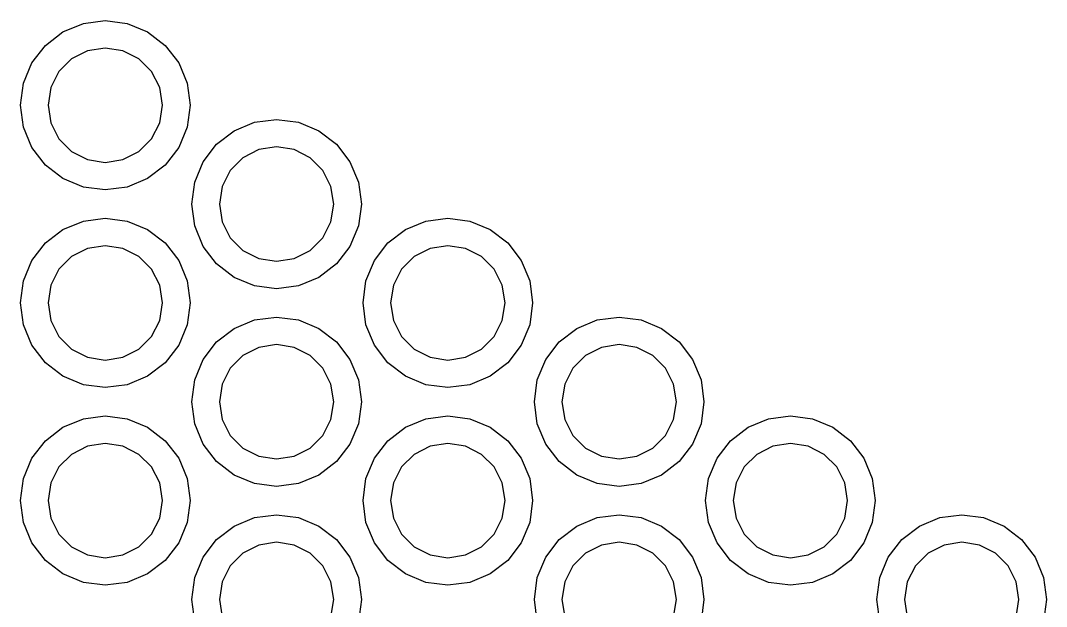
# Model space of a CAD drawing. Extents: x 0 to 6.5, y -7.51 to 0.
# Drawn here: x 3.6082 to 3.8942, y -1.4673 to -1.304 of the extents above; entities that cross this region are included whole.
import ezdxf

# ---------------------------------------------------------------- set-up
doc = ezdxf.new("R2010")
doc.units = 0
doc.header["$MEASUREMENT"] = 0
doc.layers.add('BLACK', color=7, linetype='CONTINUOUS')

msp = doc.modelspace()

# ---------------------------------------------------------------- linework, layer by layer
at = {"layer": 'BLACK', "linetype": 'CONTINUOUS'}
for p, q in [((3.62006, -1.30712), (3.62576, -1.30476)), ((3.62576, -1.30476), (3.63187, -1.30396)), ((3.63187, -1.30396), (3.63798, -1.30476)), ((3.63798, -1.30476), (3.64368, -1.30712)), ((3.61517, -1.31088), (3.62006, -1.30712)), ((3.64368, -1.30712), (3.64857, -1.31088)), ((3.61141, -1.31577), (3.61517, -1.31088)), ((3.63187, -1.31164), (3.62694, -1.31242)), ((3.6368, -1.31242), (3.63187, -1.31164)), ((3.64857, -1.31088), (3.65233, -1.31577)), ((3.6225, -1.31468), (3.61897, -1.31821)), ((3.62694, -1.31242), (3.6225, -1.31468)), ((3.64124, -1.31468), (3.6368, -1.31242)), ((3.64477, -1.31821), (3.64124, -1.31468)), ((3.60905, -1.32147), (3.61141, -1.31577)), ((3.65233, -1.31577), (3.65469, -1.32147)), ((3.61897, -1.31821), (3.61671, -1.32265)), ((3.64703, -1.32265), (3.64477, -1.31821)), ((3.60825, -1.32758), (3.60905, -1.32147)), ((3.61671, -1.32265), (3.61593, -1.32758)), ((3.64781, -1.32758), (3.64703, -1.32265)), ((3.65469, -1.32147), (3.65549, -1.32758)), ((3.60905, -1.33369), (3.60825, -1.32758)), ((3.61593, -1.32758), (3.61671, -1.33251)), ((3.64703, -1.33251), (3.64781, -1.32758)), ((3.65549, -1.32758), (3.65469, -1.33369)), ((3.66779, -1.33468), (3.67349, -1.33232)), ((3.67349, -1.33232), (3.6796, -1.33152)), ((3.6796, -1.33152), (3.68572, -1.33232)), ((3.68572, -1.33232), (3.69141, -1.33468)), ((3.61141, -1.33939), (3.60905, -1.33369)), ((3.61671, -1.33251), (3.61897, -1.33695)), ((3.64477, -1.33695), (3.64703, -1.33251)), ((3.65469, -1.33369), (3.65233, -1.33939)), ((3.6629, -1.33844), (3.66779, -1.33468)), ((3.69141, -1.33468), (3.69631, -1.33844)), ((3.61897, -1.33695), (3.6225, -1.34048)), ((3.64124, -1.34048), (3.64477, -1.33695)), ((3.61517, -1.34428), (3.61141, -1.33939)), ((3.6225, -1.34048), (3.62694, -1.34274)), ((3.6368, -1.34274), (3.64124, -1.34048)), ((3.65233, -1.33939), (3.64857, -1.34428)), ((3.65915, -1.34333), (3.6629, -1.33844)), ((3.67468, -1.33997), (3.67023, -1.34224)), ((3.6796, -1.33919), (3.67468, -1.33997)), ((3.68453, -1.33997), (3.6796, -1.33919)), ((3.68898, -1.34224), (3.68453, -1.33997)), ((3.69631, -1.33844), (3.70006, -1.34333)), ((3.62694, -1.34274), (3.63187, -1.34352)), ((3.63187, -1.34352), (3.6368, -1.34274)), ((3.65679, -1.34903), (3.65915, -1.34333)), ((3.67023, -1.34224), (3.6667, -1.34577)), ((3.6925, -1.34577), (3.68898, -1.34224)), ((3.70006, -1.34333), (3.70242, -1.34903)), ((3.62006, -1.34804), (3.61517, -1.34428)), ((3.64857, -1.34428), (3.64368, -1.34804)), ((3.6667, -1.34577), (3.66444, -1.35021)), ((3.69477, -1.35021), (3.6925, -1.34577)), ((3.62576, -1.3504), (3.62006, -1.34804)), ((3.64368, -1.34804), (3.63798, -1.3504)), ((3.65598, -1.35514), (3.65679, -1.34903)), ((3.70242, -1.34903), (3.70323, -1.35514)), ((3.63187, -1.3512), (3.62576, -1.3504)), ((3.63798, -1.3504), (3.63187, -1.3512)), ((3.66444, -1.35021), (3.66366, -1.35514)), ((3.69555, -1.35514), (3.69477, -1.35021)), ((3.65679, -1.36125), (3.65598, -1.35514)), ((3.66366, -1.35514), (3.66444, -1.36007)), ((3.69477, -1.36007), (3.69555, -1.35514)), ((3.70323, -1.35514), (3.70242, -1.36125)), ((3.62006, -1.36224), (3.62576, -1.35988)), ((3.62576, -1.35988), (3.63187, -1.35908)), ((3.63187, -1.35908), (3.63798, -1.35988)), ((3.63798, -1.35988), (3.64368, -1.36224)), ((3.66444, -1.36007), (3.6667, -1.36451)), ((3.6925, -1.36451), (3.69477, -1.36007)), ((3.71553, -1.36224), (3.72122, -1.35988)), ((3.72122, -1.35988), (3.72734, -1.35908)), ((3.72734, -1.35908), (3.73345, -1.35988)), ((3.73345, -1.35988), (3.73915, -1.36224)), ((3.61517, -1.36599), (3.62006, -1.36224)), ((3.64368, -1.36224), (3.64857, -1.36599)), ((3.65915, -1.36695), (3.65679, -1.36125)), ((3.70242, -1.36125), (3.70006, -1.36695)), ((3.71063, -1.36599), (3.71553, -1.36224)), ((3.73915, -1.36224), (3.74404, -1.36599)), ((3.61141, -1.37089), (3.61517, -1.36599)), ((3.64857, -1.36599), (3.65233, -1.37089)), ((3.6667, -1.36451), (3.67023, -1.36804)), ((3.68898, -1.36804), (3.6925, -1.36451)), ((3.70688, -1.37089), (3.71063, -1.36599)), ((3.74404, -1.36599), (3.74779, -1.37089)), ((3.62694, -1.36753), (3.6225, -1.3698)), ((3.63187, -1.36675), (3.62694, -1.36753)), ((3.6368, -1.36753), (3.63187, -1.36675)), ((3.64124, -1.3698), (3.6368, -1.36753)), ((3.6629, -1.37184), (3.65915, -1.36695)), ((3.67023, -1.36804), (3.67468, -1.3703)), ((3.68453, -1.3703), (3.68898, -1.36804)), ((3.70006, -1.36695), (3.69631, -1.37184)), ((3.72241, -1.36753), (3.71796, -1.3698)), ((3.72734, -1.36675), (3.72241, -1.36753)), ((3.73226, -1.36753), (3.72734, -1.36675)), ((3.73671, -1.3698), (3.73226, -1.36753)), ((3.60905, -1.37658), (3.61141, -1.37089)), ((3.6225, -1.3698), (3.61897, -1.37333)), ((3.64477, -1.37333), (3.64124, -1.3698)), ((3.65233, -1.37089), (3.65469, -1.37658)), ((3.66779, -1.3756), (3.6629, -1.37184)), ((3.67468, -1.3703), (3.6796, -1.37108)), ((3.6796, -1.37108), (3.68453, -1.3703)), ((3.69631, -1.37184), (3.69141, -1.3756)), ((3.70452, -1.37658), (3.70688, -1.37089)), ((3.71796, -1.3698), (3.71444, -1.37333)), ((3.74024, -1.37333), (3.73671, -1.3698)), ((3.74779, -1.37089), (3.75015, -1.37658)), ((3.61897, -1.37333), (3.61671, -1.37777)), ((3.64703, -1.37777), (3.64477, -1.37333)), ((3.71444, -1.37333), (3.71217, -1.37777)), ((3.7425, -1.37777), (3.74024, -1.37333)), ((3.60825, -1.3827), (3.60905, -1.37658)), ((3.61671, -1.37777), (3.61593, -1.3827)), ((3.64781, -1.3827), (3.64703, -1.37777)), ((3.65469, -1.37658), (3.65549, -1.3827)), ((3.67349, -1.37796), (3.66779, -1.3756)), ((3.6796, -1.37876), (3.67349, -1.37796)), ((3.68572, -1.37796), (3.6796, -1.37876)), ((3.69141, -1.3756), (3.68572, -1.37796)), ((3.70371, -1.3827), (3.70452, -1.37658)), ((3.71217, -1.37777), (3.71139, -1.3827)), ((3.74328, -1.3827), (3.7425, -1.37777)), ((3.75015, -1.37658), (3.75096, -1.3827)), ((3.60905, -1.38881), (3.60825, -1.3827)), ((3.61593, -1.3827), (3.61671, -1.38763)), ((3.64703, -1.38763), (3.64781, -1.3827)), ((3.65549, -1.3827), (3.65469, -1.38881)), ((3.70452, -1.38881), (3.70371, -1.3827)), ((3.71139, -1.3827), (3.71217, -1.38763)), ((3.7425, -1.38763), (3.74328, -1.3827)), ((3.75096, -1.3827), (3.75015, -1.38881)), ((3.67349, -1.38744), (3.6796, -1.38664)), ((3.6796, -1.38664), (3.68572, -1.38744)), ((3.76896, -1.38744), (3.77507, -1.38664)), ((3.77507, -1.38664), (3.78118, -1.38744)), ((3.61141, -1.39451), (3.60905, -1.38881)), ((3.61671, -1.38763), (3.61897, -1.39207)), ((3.64477, -1.39207), (3.64703, -1.38763)), ((3.65469, -1.38881), (3.65233, -1.39451)), ((3.66779, -1.3898), (3.67349, -1.38744)), ((3.68572, -1.38744), (3.69141, -1.3898)), ((3.70688, -1.39451), (3.70452, -1.38881)), ((3.71217, -1.38763), (3.71444, -1.39207)), ((3.74024, -1.39207), (3.7425, -1.38763)), ((3.75015, -1.38881), (3.74779, -1.39451)), ((3.76326, -1.3898), (3.76896, -1.38744)), ((3.78118, -1.38744), (3.78688, -1.3898)), ((3.61897, -1.39207), (3.6225, -1.3956)), ((3.64124, -1.3956), (3.64477, -1.39207)), ((3.6629, -1.39355), (3.66779, -1.3898)), ((3.69141, -1.3898), (3.69631, -1.39355)), ((3.71444, -1.39207), (3.71796, -1.3956)), ((3.73671, -1.3956), (3.74024, -1.39207)), ((3.75837, -1.39355), (3.76326, -1.3898)), ((3.78688, -1.3898), (3.79177, -1.39355)), ((3.61517, -1.3994), (3.61141, -1.39451)), ((3.65233, -1.39451), (3.64857, -1.3994)), ((3.65915, -1.39845), (3.6629, -1.39355)), ((3.67468, -1.39509), (3.67023, -1.39736)), ((3.6796, -1.39431), (3.67468, -1.39509)), ((3.68453, -1.39509), (3.6796, -1.39431)), ((3.68898, -1.39736), (3.68453, -1.39509)), ((3.69631, -1.39355), (3.70006, -1.39845)), ((3.71063, -1.3994), (3.70688, -1.39451)), ((3.74779, -1.39451), (3.74404, -1.3994)), ((3.75461, -1.39845), (3.75837, -1.39355)), ((3.77014, -1.39509), (3.7657, -1.39736)), ((3.77507, -1.39431), (3.77014, -1.39509)), ((3.78, -1.39509), (3.77507, -1.39431)), ((3.78444, -1.39736), (3.78, -1.39509)), ((3.79177, -1.39355), (3.79553, -1.39845)), ((3.6225, -1.3956), (3.62694, -1.39786)), ((3.62694, -1.39786), (3.63187, -1.39864)), ((3.63187, -1.39864), (3.6368, -1.39786)), ((3.6368, -1.39786), (3.64124, -1.3956)), ((3.67023, -1.39736), (3.6667, -1.40089)), ((3.6925, -1.40089), (3.68898, -1.39736)), ((3.71796, -1.3956), (3.72241, -1.39786)), ((3.72241, -1.39786), (3.72734, -1.39864)), ((3.72734, -1.39864), (3.73226, -1.39786)), ((3.73226, -1.39786), (3.73671, -1.3956)), ((3.7657, -1.39736), (3.76217, -1.40089)), ((3.78797, -1.40089), (3.78444, -1.39736)), ((3.62006, -1.40316), (3.61517, -1.3994)), ((3.64857, -1.3994), (3.64368, -1.40316)), ((3.65679, -1.40414), (3.65915, -1.39845)), ((3.6667, -1.40089), (3.66444, -1.40533)), ((3.69477, -1.40533), (3.6925, -1.40089)), ((3.70006, -1.39845), (3.70242, -1.40414)), ((3.71553, -1.40316), (3.71063, -1.3994)), ((3.74404, -1.3994), (3.73915, -1.40316)), ((3.75225, -1.40414), (3.75461, -1.39845)), ((3.76217, -1.40089), (3.75991, -1.40533)), ((3.79023, -1.40533), (3.78797, -1.40089)), ((3.79553, -1.39845), (3.79789, -1.40414)), ((3.62576, -1.40552), (3.62006, -1.40316)), ((3.64368, -1.40316), (3.63798, -1.40552)), ((3.72122, -1.40552), (3.71553, -1.40316)), ((3.73915, -1.40316), (3.73345, -1.40552)), ((3.63187, -1.40632), (3.62576, -1.40552)), ((3.63798, -1.40552), (3.63187, -1.40632)), ((3.65598, -1.41026), (3.65679, -1.40414)), ((3.66444, -1.40533), (3.66366, -1.41026)), ((3.69555, -1.41026), (3.69477, -1.40533)), ((3.70242, -1.40414), (3.70323, -1.41026)), ((3.72734, -1.40632), (3.72122, -1.40552)), ((3.73345, -1.40552), (3.72734, -1.40632)), ((3.75145, -1.41026), (3.75225, -1.40414)), ((3.75991, -1.40533), (3.75913, -1.41026)), ((3.79101, -1.41026), (3.79023, -1.40533)), ((3.79789, -1.40414), (3.79869, -1.41026)), ((3.65679, -1.41637), (3.65598, -1.41026)), ((3.66366, -1.41026), (3.66444, -1.41518)), ((3.69477, -1.41518), (3.69555, -1.41026)), ((3.70323, -1.41026), (3.70242, -1.41637)), ((3.75225, -1.41637), (3.75145, -1.41026)), ((3.75913, -1.41026), (3.75991, -1.41518)), ((3.79023, -1.41518), (3.79101, -1.41026)), ((3.79869, -1.41026), (3.79789, -1.41637)), ((3.62006, -1.41736), (3.62576, -1.415)), ((3.62576, -1.415), (3.63187, -1.41419)), ((3.63187, -1.41419), (3.63798, -1.415)), ((3.63798, -1.415), (3.64368, -1.41736)), ((3.66444, -1.41518), (3.6667, -1.41963)), ((3.6925, -1.41963), (3.69477, -1.41518)), ((3.71553, -1.41736), (3.72122, -1.415)), ((3.72122, -1.415), (3.72734, -1.41419)), ((3.72734, -1.41419), (3.73345, -1.415)), ((3.73345, -1.415), (3.73915, -1.41736)), ((3.75991, -1.41518), (3.76217, -1.41963)), ((3.78797, -1.41963), (3.79023, -1.41518)), ((3.81099, -1.41736), (3.81669, -1.415)), ((3.81669, -1.415), (3.8228, -1.41419)), ((3.8228, -1.41419), (3.82892, -1.415)), ((3.82892, -1.415), (3.83462, -1.41736)), ((3.61517, -1.42111), (3.62006, -1.41736)), ((3.64368, -1.41736), (3.64857, -1.42111)), ((3.65915, -1.42207), (3.65679, -1.41637)), ((3.70242, -1.41637), (3.70006, -1.42207)), ((3.71063, -1.42111), (3.71553, -1.41736)), ((3.73915, -1.41736), (3.74404, -1.42111)), ((3.75461, -1.42207), (3.75225, -1.41637)), ((3.79789, -1.41637), (3.79553, -1.42207)), ((3.8061, -1.42111), (3.81099, -1.41736)), ((3.83462, -1.41736), (3.83951, -1.42111)), ((3.6667, -1.41963), (3.67023, -1.42316)), ((3.68898, -1.42316), (3.6925, -1.41963)), ((3.76217, -1.41963), (3.7657, -1.42316)), ((3.78444, -1.42316), (3.78797, -1.41963)), ((3.61141, -1.42601), (3.61517, -1.42111)), ((3.62694, -1.42265), (3.6225, -1.42492)), ((3.63187, -1.42187), (3.62694, -1.42265)), ((3.6368, -1.42265), (3.63187, -1.42187)), ((3.64124, -1.42492), (3.6368, -1.42265)), ((3.64857, -1.42111), (3.65233, -1.42601)), ((3.6629, -1.42696), (3.65915, -1.42207)), ((3.67023, -1.42316), (3.67468, -1.42542)), ((3.68453, -1.42542), (3.68898, -1.42316)), ((3.70006, -1.42207), (3.69631, -1.42696)), ((3.70688, -1.42601), (3.71063, -1.42111)), ((3.72241, -1.42265), (3.71796, -1.42492)), ((3.72734, -1.42187), (3.72241, -1.42265)), ((3.73226, -1.42265), (3.72734, -1.42187)), ((3.73671, -1.42492), (3.73226, -1.42265)), ((3.74404, -1.42111), (3.74779, -1.42601)), ((3.75837, -1.42696), (3.75461, -1.42207)), ((3.7657, -1.42316), (3.77014, -1.42542)), ((3.78, -1.42542), (3.78444, -1.42316)), ((3.79553, -1.42207), (3.79177, -1.42696)), ((3.80235, -1.42601), (3.8061, -1.42111)), ((3.81788, -1.42265), (3.81343, -1.42492)), ((3.8228, -1.42187), (3.81788, -1.42265)), ((3.82773, -1.42265), (3.8228, -1.42187)), ((3.83218, -1.42492), (3.82773, -1.42265)), ((3.83951, -1.42111), (3.84326, -1.42601)), ((3.60905, -1.4317), (3.61141, -1.42601)), ((3.6225, -1.42492), (3.61897, -1.42844)), ((3.64477, -1.42844), (3.64124, -1.42492)), ((3.65233, -1.42601), (3.65469, -1.4317)), ((3.67468, -1.42542), (3.6796, -1.4262)), ((3.6796, -1.4262), (3.68453, -1.42542)), ((3.70452, -1.4317), (3.70688, -1.42601)), ((3.71796, -1.42492), (3.71444, -1.42844)), ((3.74024, -1.42844), (3.73671, -1.42492)), ((3.74779, -1.42601), (3.75015, -1.4317)), ((3.77014, -1.42542), (3.77507, -1.4262)), ((3.77507, -1.4262), (3.78, -1.42542)), ((3.79999, -1.4317), (3.80235, -1.42601)), ((3.81343, -1.42492), (3.8099, -1.42844)), ((3.8357, -1.42844), (3.83218, -1.42492)), ((3.84326, -1.42601), (3.84562, -1.4317)), ((3.61897, -1.42844), (3.61671, -1.43289)), ((3.64703, -1.43289), (3.64477, -1.42844)), ((3.66779, -1.43071), (3.6629, -1.42696)), ((3.69631, -1.42696), (3.69141, -1.43071)), ((3.71444, -1.42844), (3.71217, -1.43289)), ((3.7425, -1.43289), (3.74024, -1.42844)), ((3.76326, -1.43071), (3.75837, -1.42696)), ((3.79177, -1.42696), (3.78688, -1.43071)), ((3.8099, -1.42844), (3.80764, -1.43289)), ((3.83797, -1.43289), (3.8357, -1.42844)), ((3.60825, -1.43782), (3.60905, -1.4317)), ((3.65469, -1.4317), (3.65549, -1.43782)), ((3.67349, -1.43307), (3.66779, -1.43071)), ((3.69141, -1.43071), (3.68572, -1.43307)), ((3.70371, -1.43782), (3.70452, -1.4317)), ((3.75015, -1.4317), (3.75096, -1.43782)), ((3.76896, -1.43307), (3.76326, -1.43071)), ((3.78688, -1.43071), (3.78118, -1.43307)), ((3.79918, -1.43782), (3.79999, -1.4317)), ((3.84562, -1.4317), (3.84643, -1.43782)), ((3.61671, -1.43289), (3.61593, -1.43782)), ((3.64781, -1.43782), (3.64703, -1.43289)), ((3.6796, -1.43388), (3.67349, -1.43307)), ((3.68572, -1.43307), (3.6796, -1.43388)), ((3.71217, -1.43289), (3.71139, -1.43782)), ((3.74328, -1.43782), (3.7425, -1.43289)), ((3.77507, -1.43388), (3.76896, -1.43307)), ((3.78118, -1.43307), (3.77507, -1.43388)), ((3.80764, -1.43289), (3.80686, -1.43782)), ((3.83875, -1.43782), (3.83797, -1.43289)), ((3.60905, -1.44393), (3.60825, -1.43782)), ((3.61593, -1.43782), (3.61671, -1.44274)), ((3.64703, -1.44274), (3.64781, -1.43782)), ((3.65549, -1.43782), (3.65469, -1.44393)), ((3.70452, -1.44393), (3.70371, -1.43782)), ((3.71139, -1.43782), (3.71217, -1.44274)), ((3.7425, -1.44274), (3.74328, -1.43782)), ((3.75096, -1.43782), (3.75015, -1.44393)), ((3.79999, -1.44393), (3.79918, -1.43782)), ((3.80686, -1.43782), (3.80764, -1.44274)), ((3.83797, -1.44274), (3.83875, -1.43782)), ((3.84643, -1.43782), (3.84562, -1.44393)), ((3.61671, -1.44274), (3.61897, -1.44719)), ((3.64477, -1.44719), (3.64703, -1.44274)), ((3.66779, -1.44492), (3.67349, -1.44256)), ((3.67349, -1.44256), (3.6796, -1.44175)), ((3.6796, -1.44175), (3.68572, -1.44256)), ((3.68572, -1.44256), (3.69141, -1.44492)), ((3.71217, -1.44274), (3.71444, -1.44719)), ((3.74024, -1.44719), (3.7425, -1.44274)), ((3.76326, -1.44492), (3.76896, -1.44256)), ((3.76896, -1.44256), (3.77507, -1.44175)), ((3.77507, -1.44175), (3.78118, -1.44256)), ((3.78118, -1.44256), (3.78688, -1.44492)), ((3.80764, -1.44274), (3.8099, -1.44719)), ((3.8357, -1.44719), (3.83797, -1.44274)), ((3.85873, -1.44492), (3.86442, -1.44256)), ((3.86442, -1.44256), (3.87054, -1.44175)), ((3.87054, -1.44175), (3.87665, -1.44256)), ((3.87665, -1.44256), (3.88235, -1.44492)), ((3.61141, -1.44963), (3.60905, -1.44393)), ((3.65469, -1.44393), (3.65233, -1.44963)), ((3.6629, -1.44867), (3.66779, -1.44492)), ((3.69141, -1.44492), (3.69631, -1.44867)), ((3.70688, -1.44963), (3.70452, -1.44393)), ((3.75015, -1.44393), (3.74779, -1.44963)), ((3.75837, -1.44867), (3.76326, -1.44492)), ((3.78688, -1.44492), (3.79177, -1.44867)), ((3.80235, -1.44963), (3.79999, -1.44393)), ((3.84562, -1.44393), (3.84326, -1.44963)), ((3.85383, -1.44867), (3.85873, -1.44492)), ((3.88235, -1.44492), (3.88724, -1.44867)), ((3.61897, -1.44719), (3.6225, -1.45072)), ((3.64124, -1.45072), (3.64477, -1.44719)), ((3.65915, -1.45356), (3.6629, -1.44867)), ((3.6796, -1.44943), (3.67468, -1.45021)), ((3.68453, -1.45021), (3.6796, -1.44943)), ((3.69631, -1.44867), (3.70006, -1.45356)), ((3.71444, -1.44719), (3.71796, -1.45072)), ((3.73671, -1.45072), (3.74024, -1.44719)), ((3.75461, -1.45356), (3.75837, -1.44867)), ((3.77507, -1.44943), (3.77014, -1.45021)), ((3.78, -1.45021), (3.77507, -1.44943)), ((3.79177, -1.44867), (3.79553, -1.45356)), ((3.8099, -1.44719), (3.81343, -1.45072)), ((3.83218, -1.45072), (3.8357, -1.44719)), ((3.85008, -1.45356), (3.85383, -1.44867)), ((3.87054, -1.44943), (3.86561, -1.45021)), ((3.87546, -1.45021), (3.87054, -1.44943)), ((3.88724, -1.44867), (3.891, -1.45356)), ((3.61517, -1.45452), (3.61141, -1.44963)), ((3.6225, -1.45072), (3.62694, -1.45298)), ((3.6368, -1.45298), (3.64124, -1.45072)), ((3.65233, -1.44963), (3.64857, -1.45452)), ((3.67468, -1.45021), (3.67023, -1.45248)), ((3.68898, -1.45248), (3.68453, -1.45021)), ((3.71063, -1.45452), (3.70688, -1.44963)), ((3.71796, -1.45072), (3.72241, -1.45298)), ((3.73226, -1.45298), (3.73671, -1.45072)), ((3.74779, -1.44963), (3.74404, -1.45452)), ((3.77014, -1.45021), (3.7657, -1.45248)), ((3.78444, -1.45248), (3.78, -1.45021)), ((3.8061, -1.45452), (3.80235, -1.44963)), ((3.81343, -1.45072), (3.81788, -1.45298)), ((3.82773, -1.45298), (3.83218, -1.45072)), ((3.84326, -1.44963), (3.83951, -1.45452)), ((3.86561, -1.45021), (3.86117, -1.45248)), ((3.87991, -1.45248), (3.87546, -1.45021)), ((3.62006, -1.45827), (3.61517, -1.45452)), ((3.62694, -1.45298), (3.63187, -1.45376)), ((3.63187, -1.45376), (3.6368, -1.45298)), ((3.64857, -1.45452), (3.64368, -1.45827)), ((3.65679, -1.45926), (3.65915, -1.45356)), ((3.67023, -1.45248), (3.6667, -1.456)), ((3.6925, -1.456), (3.68898, -1.45248)), ((3.70006, -1.45356), (3.70242, -1.45926)), ((3.71553, -1.45827), (3.71063, -1.45452)), ((3.72241, -1.45298), (3.72734, -1.45376)), ((3.72734, -1.45376), (3.73226, -1.45298)), ((3.74404, -1.45452), (3.73915, -1.45827)), ((3.75225, -1.45926), (3.75461, -1.45356)), ((3.7657, -1.45248), (3.76217, -1.456)), ((3.78797, -1.456), (3.78444, -1.45248)), ((3.79553, -1.45356), (3.79789, -1.45926)), ((3.81099, -1.45827), (3.8061, -1.45452)), ((3.81788, -1.45298), (3.8228, -1.45376)), ((3.8228, -1.45376), (3.82773, -1.45298)), ((3.83951, -1.45452), (3.83462, -1.45827)), ((3.84772, -1.45926), (3.85008, -1.45356)), ((3.86117, -1.45248), (3.85764, -1.456)), ((3.88344, -1.456), (3.87991, -1.45248)), ((3.891, -1.45356), (3.89336, -1.45926)), ((3.6667, -1.456), (3.66444, -1.46045)), ((3.69477, -1.46045), (3.6925, -1.456)), ((3.76217, -1.456), (3.75991, -1.46045)), ((3.79023, -1.46045), (3.78797, -1.456)), ((3.85764, -1.456), (3.85537, -1.46045)), ((3.8857, -1.46045), (3.88344, -1.456)), ((3.62576, -1.46063), (3.62006, -1.45827)), ((3.63187, -1.46144), (3.62576, -1.46063)), ((3.63798, -1.46063), (3.63187, -1.46144)), ((3.64368, -1.45827), (3.63798, -1.46063)), ((3.65598, -1.46538), (3.65679, -1.45926)), ((3.66444, -1.46045), (3.66366, -1.46538)), ((3.69555, -1.46538), (3.69477, -1.46045)), ((3.70242, -1.45926), (3.70323, -1.46538)), ((3.72122, -1.46063), (3.71553, -1.45827)), ((3.72734, -1.46144), (3.72122, -1.46063)), ((3.73345, -1.46063), (3.72734, -1.46144)), ((3.73915, -1.45827), (3.73345, -1.46063)), ((3.75145, -1.46538), (3.75225, -1.45926)), ((3.75991, -1.46045), (3.75913, -1.46538)), ((3.79101, -1.46538), (3.79023, -1.46045)), ((3.79789, -1.45926), (3.79869, -1.46538)), ((3.81669, -1.46063), (3.81099, -1.45827)), ((3.8228, -1.46144), (3.81669, -1.46063)), ((3.82892, -1.46063), (3.8228, -1.46144)), ((3.83462, -1.45827), (3.82892, -1.46063)), ((3.84692, -1.46538), (3.84772, -1.45926)), ((3.85537, -1.46045), (3.85459, -1.46538)), ((3.88648, -1.46538), (3.8857, -1.46045)), ((3.89336, -1.45926), (3.89416, -1.46538)), ((3.65679, -1.47149), (3.65598, -1.46538)), ((3.66366, -1.46538), (3.66444, -1.4703)), ((3.69477, -1.4703), (3.69555, -1.46538)), ((3.70323, -1.46538), (3.70242, -1.47149)), ((3.75225, -1.47149), (3.75145, -1.46538)), ((3.75913, -1.46538), (3.75991, -1.4703)), ((3.79023, -1.4703), (3.79101, -1.46538)), ((3.79869, -1.46538), (3.79789, -1.47149)), ((3.84772, -1.47149), (3.84692, -1.46538)), ((3.85459, -1.46538), (3.85537, -1.4703)), ((3.8857, -1.4703), (3.88648, -1.46538)), ((3.89416, -1.46538), (3.89336, -1.47149))]:
    msp.add_line(p, q, dxfattribs=at)

doc.saveas('drawing.dxf')
